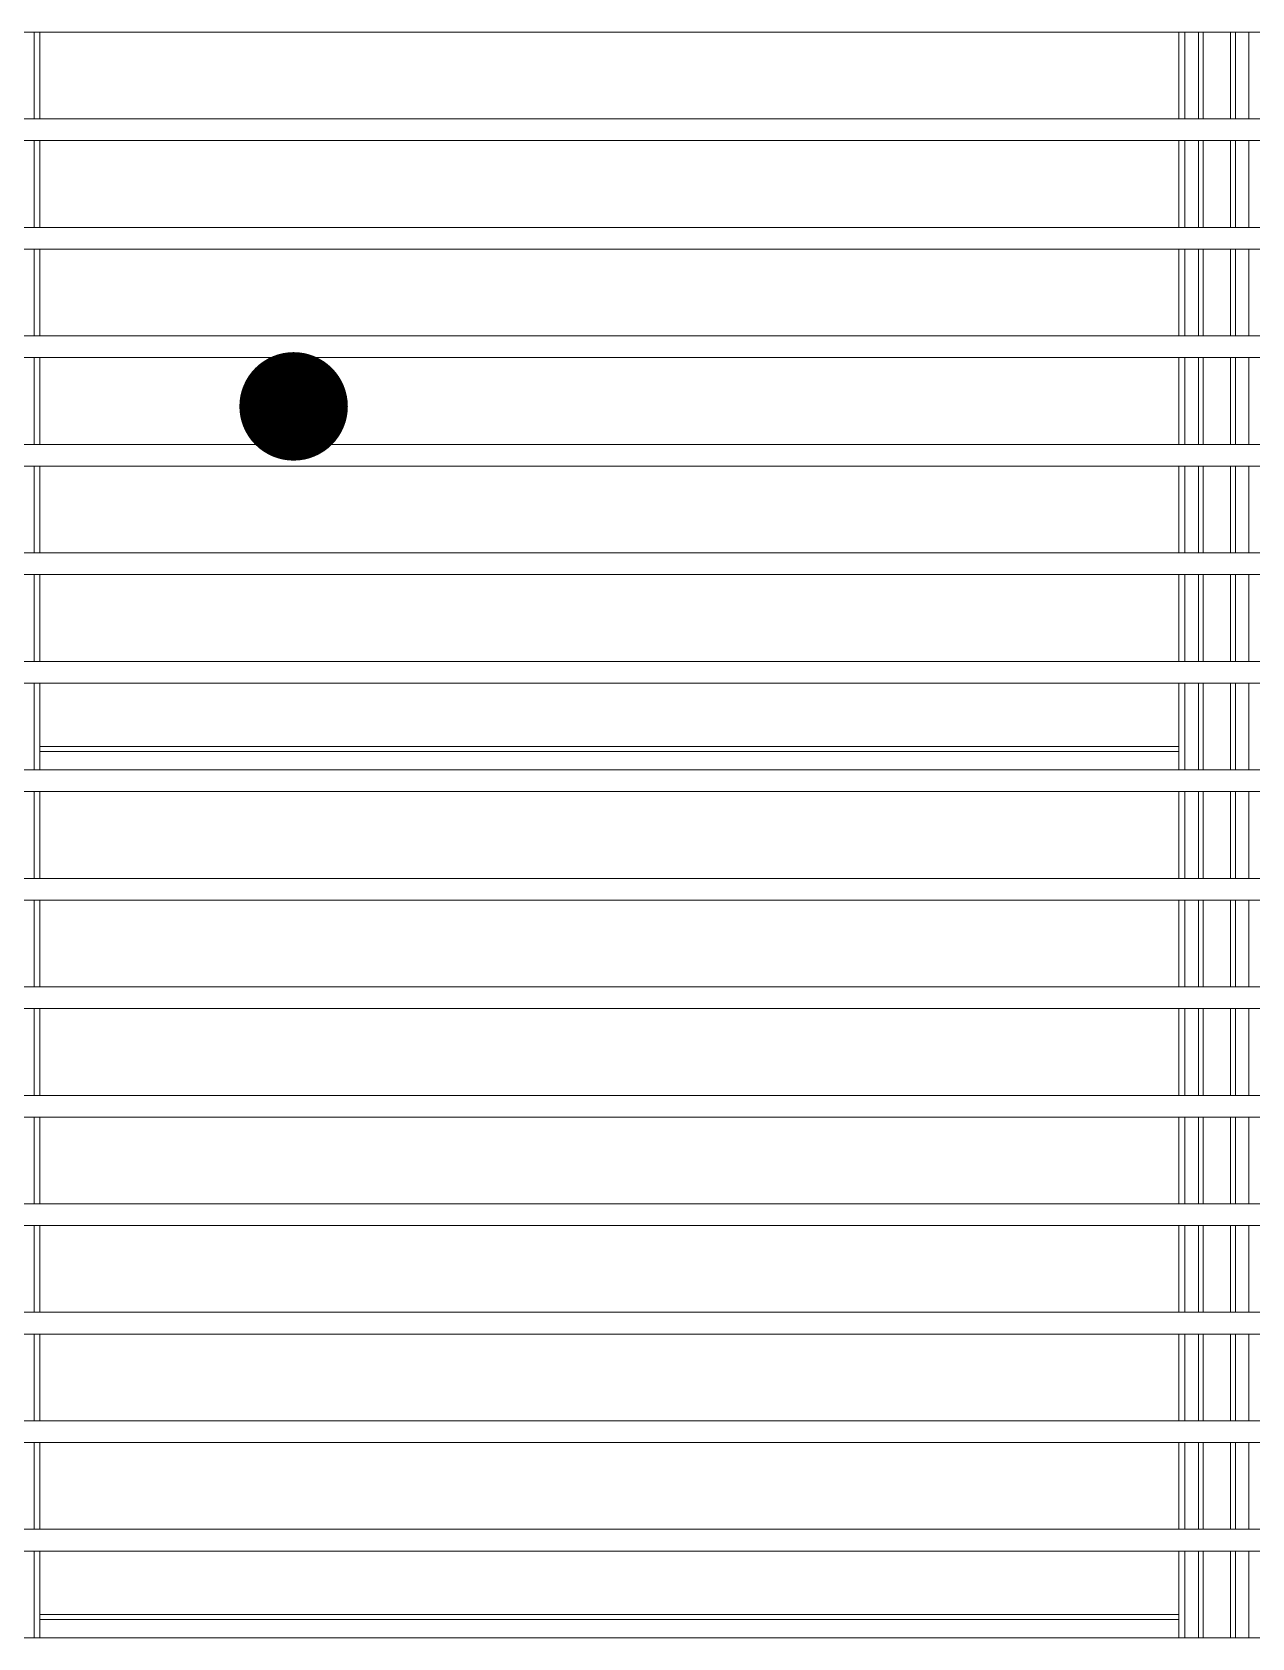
# Model space of a CAD drawing. Header units: metres. Extents: x -101133.8 to -101066.7, y -24899.3 to -24824.7.
# Drawn here: x -101109.938 to -101109.8256, y -24853.4124 to -24853.2644 of the extents above; entities that cross this region are included whole.
import ezdxf

# ---------------------------------------------------------------- set-up
doc = ezdxf.new("R2010")
doc.units = ezdxf.units.M
doc.header["$LTSCALE"] = 0.2
doc.header["$PDSIZE"] = -5
doc.layers.add('CMT-CVC-MATERIEL', color=30, linetype='Continuous')

# ---------------------------------------------------------------- blocks, each defined once
blk = doc.blocks.new('Cassette 600x600')
at = {"linetype": 'Continuous', "lineweight": 13}
for p, q in [((-20143.73, 407.01), (-20417.73, 407.01)), ((-20333.78, 407.01), (-20333.78, 399.01)), ((-20333.23, 407.01), (-20333.23, 399.01)), ((-20228.23, 407.01), (-20228.23, 399.01)), ((-20227.68, 407.01), (-20227.68, 399.01)), ((-20226.44, 407.01), (-20226.44, 399.01)), ((-20225.99, 407.01), (-20225.99, 399.01)), ((-20223.47, 407.01), (-20223.47, 399.01)), ((-20223.02, 407.01), (-20223.02, 399.01)), ((-20221.78, 407.01), (-20221.78, 399.01)), ((-20143.73, 399.01), (-20417.73, 399.01)), ((-20143.73, 397.01), (-20417.73, 397.01)), ((-20333.78, 397.01), (-20333.78, 389.01)), ((-20333.23, 397.01), (-20333.23, 389.01)), ((-20228.23, 397.01), (-20228.23, 389.01)), ((-20227.68, 397.01), (-20227.68, 389.01)), ((-20226.44, 397.01), (-20226.44, 389.01)), ((-20225.99, 397.01), (-20225.99, 389.01)), ((-20223.47, 397.01), (-20223.47, 389.01)), ((-20223.02, 397.01), (-20223.02, 389.01)), ((-20221.78, 397.01), (-20221.78, 389.01)), ((-20143.73, 389.01), (-20417.73, 389.01)), ((-20143.73, 387.01), (-20417.73, 387.01)), ((-20333.78, 387.01), (-20333.78, 379.01)), ((-20333.23, 387.01), (-20333.23, 379.01)), ((-20228.23, 387.01), (-20228.23, 379.01)), ((-20227.68, 387.01), (-20227.68, 379.01)), ((-20226.44, 387.01), (-20226.44, 379.01)), ((-20225.99, 387.01), (-20225.99, 379.01)), ((-20223.47, 387.01), (-20223.47, 379.01)), ((-20223.02, 387.01), (-20223.02, 379.01)), ((-20221.78, 387.01), (-20221.78, 379.01)), ((-20143.73, 379.01), (-20417.73, 379.01)), ((-20143.73, 377.01), (-20417.73, 377.01)), ((-20333.78, 377.01), (-20333.78, 369.01)), ((-20333.23, 377.01), (-20333.23, 369.01)), ((-20228.23, 377.01), (-20228.23, 369.01)), ((-20227.68, 377.01), (-20227.68, 369.01)), ((-20226.44, 377.01), (-20226.44, 369.01)), ((-20225.99, 377.01), (-20225.99, 369.01)), ((-20223.47, 377.01), (-20223.47, 369.01)), ((-20223.02, 377.01), (-20223.02, 369.01)), ((-20221.78, 377.01), (-20221.78, 369.01)), ((-20143.73, 369.01), (-20417.73, 369.01)), ((-20143.73, 367.01), (-20417.73, 367.01)), ((-20333.78, 367.01), (-20333.78, 359.01)), ((-20333.23, 367.01), (-20333.23, 359.01)), ((-20228.23, 367.01), (-20228.23, 359.01)), ((-20227.68, 367.01), (-20227.68, 359.01)), ((-20226.44, 367.01), (-20226.44, 359.01)), ((-20225.99, 367.01), (-20225.99, 359.01)), ((-20223.47, 367.01), (-20223.47, 359.01)), ((-20223.02, 367.01), (-20223.02, 359.01)), ((-20221.78, 367.01), (-20221.78, 359.01)), ((-20143.73, 359.01), (-20417.73, 359.01)), ((-20143.73, 357.01), (-20417.73, 357.01)), ((-20333.78, 357.01), (-20333.78, 349.01)), ((-20333.23, 357.01), (-20333.23, 349.01)), ((-20228.23, 357.01), (-20228.23, 349.01)), ((-20227.68, 357.01), (-20227.68, 349.01)), ((-20226.44, 357.01), (-20226.44, 349.01)), ((-20225.99, 357.01), (-20225.99, 349.01)), ((-20223.47, 357.01), (-20223.47, 349.01)), ((-20223.02, 357.01), (-20223.02, 349.01)), ((-20221.78, 357.01), (-20221.78, 349.01)), ((-20143.73, 349.01), (-20417.73, 349.01)), ((-20143.73, 347.01), (-20417.73, 347.01)), ((-20333.78, 347.01), (-20333.78, 339.01)), ((-20333.23, 347.01), (-20333.23, 339.01)), ((-20228.23, 347.01), (-20228.23, 339.01)), ((-20227.68, 347.01), (-20227.68, 339.01)), ((-20226.44, 347.01), (-20226.44, 339.01)), ((-20225.99, 347.01), (-20225.99, 339.01)), ((-20223.47, 347.01), (-20223.47, 339.01)), ((-20223.02, 347.01), (-20223.02, 339.01)), ((-20221.78, 347.01), (-20221.78, 339.01)), ((-20333.23, 341.16), (-20228.23, 341.16)), ((-20333.23, 340.7), (-20228.23, 340.7)), ((-20143.73, 339.01), (-20417.73, 339.01)), ((-20143.73, 337.01), (-20417.73, 337.01)), ((-20333.78, 337.01), (-20333.78, 329.01)), ((-20333.23, 337.01), (-20333.23, 329.01)), ((-20228.23, 337.01), (-20228.23, 329.01)), ((-20227.68, 337.01), (-20227.68, 329.01)), ((-20226.44, 337.01), (-20226.44, 329.01)), ((-20225.99, 337.01), (-20225.99, 329.01)), ((-20223.47, 337.01), (-20223.47, 329.01)), ((-20223.02, 337.01), (-20223.02, 329.01)), ((-20221.78, 337.01), (-20221.78, 329.01)), ((-20143.73, 329.01), (-20417.73, 329.01)), ((-20143.73, 327.01), (-20417.73, 327.01)), ((-20333.78, 327.01), (-20333.78, 319.01)), ((-20333.23, 327.01), (-20333.23, 319.01)), ((-20228.23, 327.01), (-20228.23, 319.01)), ((-20227.68, 327.01), (-20227.68, 319.01)), ((-20226.44, 327.01), (-20226.44, 319.01)), ((-20225.99, 327.01), (-20225.99, 319.01)), ((-20223.47, 327.01), (-20223.47, 319.01)), ((-20223.02, 327.01), (-20223.02, 319.01)), ((-20221.78, 327.01), (-20221.78, 319.01)), ((-20143.73, 319.01), (-20417.73, 319.01)), ((-20143.73, 317.01), (-20417.73, 317.01)), ((-20333.78, 317.01), (-20333.78, 309.01)), ((-20333.23, 317.01), (-20333.23, 309.01)), ((-20228.23, 317.01), (-20228.23, 309.01)), ((-20227.68, 317.01), (-20227.68, 309.01)), ((-20226.44, 317.01), (-20226.44, 309.01)), ((-20225.99, 317.01), (-20225.99, 309.01)), ((-20223.47, 317.01), (-20223.47, 309.01)), ((-20223.02, 317.01), (-20223.02, 309.01)), ((-20221.78, 317.01), (-20221.78, 309.01)), ((-20143.73, 309.01), (-20417.73, 309.01)), ((-20143.73, 307.01), (-20417.73, 307.01)), ((-20333.78, 307.01), (-20333.78, 299.01)), ((-20333.23, 307.01), (-20333.23, 299.01)), ((-20228.23, 307.01), (-20228.23, 299.01)), ((-20227.68, 307.01), (-20227.68, 299.01)), ((-20226.44, 307.01), (-20226.44, 299.01)), ((-20225.99, 307.01), (-20225.99, 299.01)), ((-20223.47, 307.01), (-20223.47, 299.01)), ((-20223.02, 307.01), (-20223.02, 299.01)), ((-20221.78, 307.01), (-20221.78, 299.01)), ((-20143.73, 299.01), (-20417.73, 299.01)), ((-20143.73, 297.01), (-20417.73, 297.01)), ((-20333.78, 297.01), (-20333.78, 289.01)), ((-20333.23, 297.01), (-20333.23, 289.01)), ((-20228.23, 297.01), (-20228.23, 289.01)), ((-20227.68, 297.01), (-20227.68, 289.01)), ((-20226.44, 297.01), (-20226.44, 289.01)), ((-20225.99, 297.01), (-20225.99, 289.01)), ((-20223.47, 297.01), (-20223.47, 289.01)), ((-20223.02, 297.01), (-20223.02, 289.01)), ((-20221.78, 297.01), (-20221.78, 289.01)), ((-20143.73, 289.01), (-20417.73, 289.01)), ((-20143.73, 287.01), (-20417.73, 287.01)), ((-20333.78, 287.01), (-20333.78, 279.01)), ((-20333.23, 287.01), (-20333.23, 279.01)), ((-20228.23, 287.01), (-20228.23, 279.01)), ((-20227.68, 287.01), (-20227.68, 279.01)), ((-20226.44, 287.01), (-20226.44, 279.01)), ((-20225.99, 287.01), (-20225.99, 279.01)), ((-20223.47, 287.01), (-20223.47, 279.01)), ((-20223.02, 287.01), (-20223.02, 279.01)), ((-20221.78, 287.01), (-20221.78, 279.01)), ((-20143.73, 279.01), (-20417.73, 279.01)), ((-20143.73, 277.01), (-20417.73, 277.01)), ((-20333.78, 277.01), (-20333.78, 269.01)), ((-20333.23, 277.01), (-20333.23, 269.01)), ((-20228.23, 277.01), (-20228.23, 269.01)), ((-20227.68, 277.01), (-20227.68, 269.01)), ((-20226.44, 277.01), (-20226.44, 269.01)), ((-20225.99, 277.01), (-20225.99, 269.01)), ((-20223.47, 277.01), (-20223.47, 269.01)), ((-20223.02, 277.01), (-20223.02, 269.01)), ((-20221.78, 277.01), (-20221.78, 269.01)), ((-20143.73, 269.01), (-20417.73, 269.01)), ((-20143.73, 267.01), (-20417.73, 267.01)), ((-20333.78, 267.01), (-20333.78, 259.01)), ((-20333.23, 267.01), (-20333.23, 259.01)), ((-20228.23, 267.01), (-20228.23, 259.01)), ((-20227.68, 267.01), (-20227.68, 259.01)), ((-20226.44, 267.01), (-20226.44, 259.01)), ((-20225.99, 267.01), (-20225.99, 259.01)), ((-20223.47, 267.01), (-20223.47, 259.01)), ((-20223.02, 267.01), (-20223.02, 259.01)), ((-20221.78, 267.01), (-20221.78, 259.01)), ((-20333.23, 261.16), (-20228.23, 261.16)), ((-20333.23, 260.7), (-20228.23, 260.7)), ((-20143.73, 259.01), (-20417.73, 259.01))]:
    blk.add_line(p, q, dxfattribs=at)
at = {"linetype": 'Continuous', "const_width": 5}
blk.add_lwpolyline([(-20312.35, 372.51, 1), (-20307.35, 372.51, 1)], format="xyb", close=True, dxfattribs=at)
at = {"linetype": 'Continuous', "lineweight": 25}
blk.add_point((-20309.85, 372.51), dxfattribs=at)

msp = doc.modelspace()

# ---------------------------------------------------------------- block references
at = {"layer": 'CMT-CVC-MATERIEL', "xscale": 0.001, "yscale": 0.001, "zscale": 0.001}
msp.add_blockref('Cassette 600x600', (-101089.60407, -24853.67138), dxfattribs=at)

doc.saveas('drawing.dxf')
